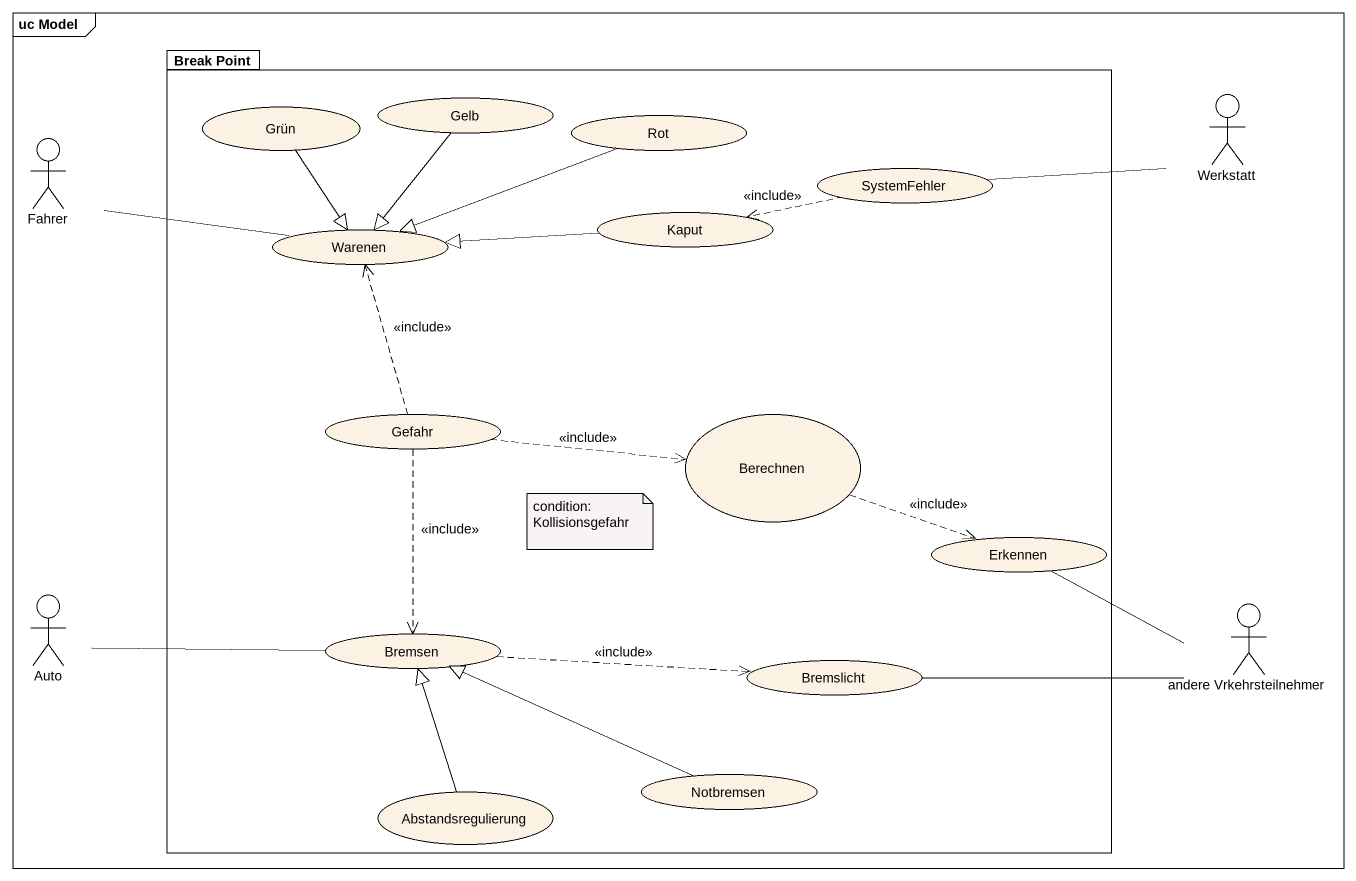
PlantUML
@startuml
mainframe uc Model
package "Break Point" as Break_Point {
  usecase Grün
  usecase Gelb
  usecase Rot
  usecase SystemFehler
  usecase Warenen
  usecase Kaput
  usecase Gefahr
  usecase Berechnen
  usecase Erkennen
  usecase Bremsen
  usecase Bremslicht
  usecase Abstandsregulierung
  usecase Notbremsen
}
actor Fahrer
actor Werkstatt
actor Auto
actor "andere Vrkehrsteilnehmer" as andere_Vrkehrsteilnehmer
Grün --|> Warenen
Gelb --|> Warenen
Rot -left-|> Warenen
SystemFehler -right- Werkstatt
SystemFehler .left.> Kaput : <<include>>
Warenen -left- Fahrer
Kaput -left-|> Warenen
Gefahr .up.> Warenen : <<include>>
Gefahr .right.> Berechnen : <<include>>
Gefahr ..> Bremsen : <<include>>
Berechnen .right.> Erkennen : <<include>>
Erkennen -right- andere_Vrkehrsteilnehmer
Auto -right- Bremsen
Bremsen .right.> Bremslicht : <<include>>
Bremslicht -right- andere_Vrkehrsteilnehmer
Abstandsregulierung -up-|> Bremsen
Notbremsen -left-|> Bremsen
note as N1
  condition:
  Kollisionsgefahr
end note
@enduml
